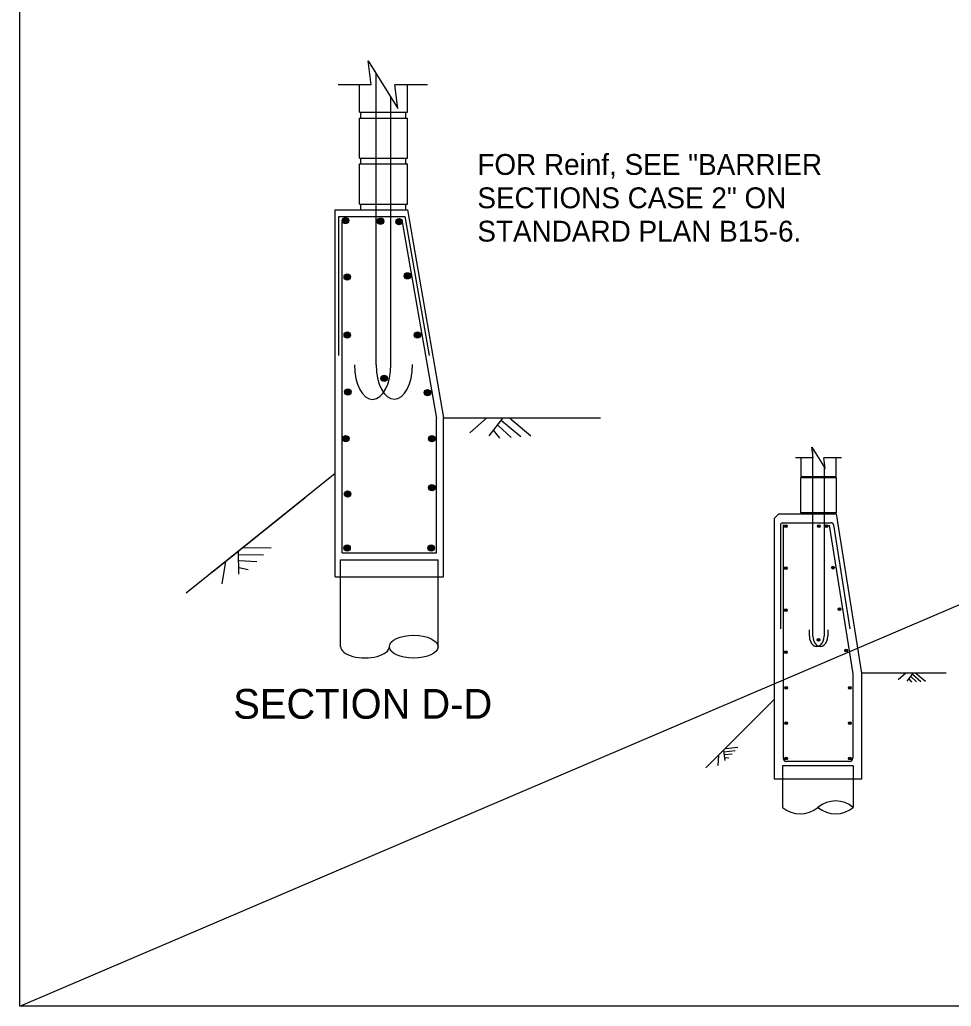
# Model space of a CAD drawing. Extents: x -1000 to -682, y 415 to 503.
# Drawn here: x -817.43 to -799.87, y 448.62 to 467.22 of the extents above; entities that cross this region are included whole.
import ezdxf

# ---------------------------------------------------------------- set-up
doc = ezdxf.new("R2010")
doc.units = 0
doc.layers.add('tcd_NO-PLOT', color=7, linetype='Continuous')

msp = doc.modelspace()

# ---------------------------------------------------------------- linework, layer by layer
at = {"layer": 'tcd_NO-PLOT'}
for p, q in [((-817.429, 448.616), (-689.34, 503.409)), ((-810.711, 460.712), (-810.711, 466.199)), ((-810.807, 465.992), (-811.425, 465.992)), ((-811.025, 465.474), (-811.025, 465.992)), ((-809.74, 465.992), (-810.358, 465.992)), ((-810.121, 465.474), (-810.121, 465.992)), ((-810.435, 460.715), (-810.435, 465.756)), ((-811.025, 465.474), (-810.121, 465.474)), ((-810.997, 465.365), (-810.997, 465.474)), ((-810.149, 465.365), (-810.149, 465.474)), ((-811.025, 465.365), (-810.121, 465.365)), ((-811.025, 464.608), (-811.025, 465.365)), ((-810.121, 464.608), (-810.121, 465.365)), ((-811.025, 464.608), (-810.121, 464.608)), ((-810.997, 464.5), (-810.997, 464.608)), ((-810.149, 464.5), (-810.149, 464.608)), ((-811.025, 464.5), (-810.121, 464.5)), ((-811.025, 463.743), (-811.025, 464.5)), ((-810.121, 463.743), (-810.121, 464.5)), ((-811.485, 463.635), (-810.121, 463.635)), ((-811.485, 456.712), (-811.485, 463.635)), ((-811.025, 463.743), (-810.121, 463.743)), ((-810.997, 463.635), (-810.997, 463.743)), ((-810.149, 463.635), (-810.149, 463.743)), ((-810.121, 463.635), (-809.439, 459.711)), ((-811.417, 463.506), (-810.167, 463.506)), ((-811.417, 460.887), (-811.417, 463.506)), ((-811.35, 457.163), (-811.35, 463.407)), ((-810.218, 463.408), (-809.574, 459.701)), ((-810.167, 463.506), (-809.712, 460.887)), ((-809.574, 457.163), (-809.574, 459.701)), ((-809.439, 456.712), (-809.439, 459.711)), ((-809.439, 456.712), (-809.439, 459.711)), ((-809.439, 459.711), (-806.482, 459.711)), ((-808.625, 459.712), (-808.945, 459.427)), ((-808.945, 459.711), (-806.699, 459.711)), ((-808.321, 459.71), (-808.585, 459.374)), ((-808.198, 459.709), (-807.793, 459.375)), ((-808.413, 459.567), (-808.166, 459.342)), ((-808.347, 459.66), (-807.985, 459.362)), ((-808.501, 459.47), (-808.385, 459.328)), ((-802.472, 458.956), (-802.803, 458.956)), ((-802.705, 458.956), (-802.705, 458.607)), ((-802.476, 455.597), (-802.476, 459.089)), ((-801.941, 458.956), (-802.272, 458.956)), ((-802.039, 458.607), (-802.039, 458.956)), ((-802.268, 458.822), (-802.268, 455.597)), ((-811.485, 458.661), (-814.29, 456.408)), ((-802.705, 458.607), (-802.039, 458.607)), ((-802.705, 458.586), (-802.039, 458.586)), ((-802.705, 457.92), (-802.705, 458.586)), ((-802.684, 458.586), (-802.684, 458.607)), ((-802.684, 458.586), (-802.684, 458.607)), ((-802.059, 458.586), (-802.059, 458.607)), ((-802.059, 458.586), (-802.059, 458.607)), ((-802.039, 458.586), (-802.039, 457.92)), ((-813.8, 456.802), (-812.048, 458.208)), ((-803.205, 457.815), (-803.122, 457.899)), ((-803.122, 457.899), (-802.039, 457.899)), ((-802.039, 457.92), (-802.705, 457.92)), ((-802.684, 457.899), (-802.684, 457.92)), ((-802.059, 457.899), (-802.059, 457.92)), ((-802.039, 457.899), (-801.559, 454.899)), ((-803.205, 457.815), (-803.205, 452.899)), ((-803.091, 457.69), (-803.091, 455.732)), ((-803.049, 457.732), (-802.132, 457.732)), ((-803.039, 457.694), (-803.039, 453.295)), ((-802.171, 457.688), (-801.726, 454.885)), ((-802.091, 457.697), (-801.779, 455.732)), ((-813.215, 457.267), (-812.691, 457.261)), ((-813.312, 457.191), (-813.308, 456.764)), ((-813.301, 457.136), (-812.832, 457.13)), ((-811.35, 457.163), (-809.574, 457.163)), ((-813.55, 457.003), (-813.622, 456.58)), ((-813.302, 456.892), (-813.123, 456.854)), ((-813.294, 457.022), (-812.961, 457.001)), ((-811.382, 457.036), (-809.542, 457.036)), ((-811.382, 456.71), (-811.382, 457.032)), ((-809.542, 456.713), (-809.542, 457.036)), ((-811.485, 456.712), (-809.439, 456.712)), ((-811.382, 455.396), (-811.382, 456.713)), ((-809.542, 455.395), (-809.542, 456.712)), ((-809.542, 456.328), (-809.542, 456.712)), ((-802.545, 455.597), (-802.545, 455.716)), ((-802.199, 455.716), (-802.199, 455.597)), ((-801.726, 454.885), (-801.726, 453.295)), ((-799.966, 454.899), (-801.559, 454.899)), ((-801.559, 454.899), (-801.559, 452.899)), ((-800.727, 454.899), (-800.87, 454.772)), ((-800.592, 454.898), (-800.709, 454.749)), ((-800.603, 454.876), (-800.442, 454.743)), ((-800.537, 454.898), (-800.357, 454.749)), ((-800.672, 454.792), (-800.62, 454.728)), ((-800.633, 454.835), (-800.523, 454.734)), ((-804.493, 453.111), (-803.205, 454.399)), ((-804.161, 453.44), (-804.139, 453.252)), ((-804.154, 453.416), (-803.946, 453.436)), ((-804.145, 453.366), (-803.997, 453.373)), ((-804.122, 453.479), (-803.89, 453.501)), ((-804.258, 453.345), (-804.269, 453.155)), ((-804.143, 453.308), (-804.062, 453.3)), ((-801.789, 453.232), (-802.976, 453.232)), ((-803.049, 453.149), (-803.049, 452.899)), ((-801.716, 453.149), (-803.049, 453.149)), ((-801.716, 453.149), (-801.716, 452.899)), ((-801.559, 452.899), (-803.205, 452.899)), ((-803.049, 452.899), (-803.049, 452.366)), ((-801.716, 452.899), (-801.716, 452.366))]:
    msp.add_line(p, q, dxfattribs=at)
msp.add_lwpolyline([(-817.429, 503.409), (-689.34, 503.409), (-689.34, 448.616), (-817.429, 448.616)], close=True, dxfattribs=at)
for points in [[(-810.807, 465.992), (-810.863, 466.441), (-810.301, 465.543), (-810.358, 465.992)], [(-802.472, 458.956), (-802.497, 459.156), (-802.247, 458.756), (-802.272, 458.956)]]:
    msp.add_lwpolyline(points, dxfattribs=at)
for centre, radius in [((-802.987, 457.668), 0.026), ((-802.987, 457.668), 0.0208), ((-802.987, 457.668), 0.0156), ((-802.987, 457.668), 0.0104), ((-802.987, 457.668), 0.00521), ((-802.367, 457.668), 0.026), ((-802.367, 457.668), 0.0208), ((-802.367, 457.668), 0.0156), ((-802.367, 457.668), 0.0104), ((-802.367, 457.668), 0.00521), ((-802.223, 457.668), 0.026), ((-802.223, 457.668), 0.0208), ((-802.223, 457.668), 0.0156), ((-802.223, 457.668), 0.0104), ((-802.223, 457.668), 0.00521), ((-802.987, 456.877), 0.026), ((-802.987, 456.877), 0.0208), ((-802.987, 456.877), 0.0156), ((-802.987, 456.877), 0.0104), ((-802.099, 456.886), 0.026), ((-802.099, 456.886), 0.0208), ((-802.099, 456.886), 0.0156), ((-802.099, 456.886), 0.0104), ((-802.099, 456.886), 0.00521), ((-802.987, 456.877), 0.00521), ((-802.987, 456.085), 0.026), ((-802.987, 456.085), 0.0208), ((-802.987, 456.085), 0.0156), ((-802.987, 456.085), 0.0104), ((-802.987, 456.085), 0.00521), ((-801.975, 456.104), 0.026), ((-801.975, 456.104), 0.0208), ((-801.975, 456.104), 0.0156), ((-801.975, 456.104), 0.0104), ((-801.975, 456.104), 0.00521), ((-802.372, 455.527), 0.026), ((-802.372, 455.527), 0.0208), ((-802.372, 455.527), 0.0156), ((-802.372, 455.527), 0.0104), ((-802.372, 455.527), 0.00521), ((-802.987, 455.293), 0.026), ((-802.987, 455.293), 0.0208), ((-802.987, 455.293), 0.0156), ((-802.987, 455.293), 0.0104), ((-802.987, 455.293), 0.00521), ((-801.851, 455.323), 0.026), ((-801.851, 455.323), 0.0208), ((-801.851, 455.323), 0.0156), ((-801.851, 455.323), 0.0104), ((-801.851, 455.323), 0.00521), ((-802.984, 454.62), 0.026), ((-802.984, 454.62), 0.0208), ((-802.984, 454.62), 0.0156), ((-802.984, 454.62), 0.0104), ((-802.984, 454.62), 0.00521), ((-801.781, 454.62), 0.026), ((-801.781, 454.62), 0.0208), ((-801.781, 454.62), 0.0156), ((-801.781, 454.62), 0.0104), ((-801.781, 454.62), 0.00521), ((-802.984, 453.954), 0.026), ((-802.984, 453.954), 0.0208), ((-802.984, 453.954), 0.0156), ((-802.984, 453.954), 0.0104), ((-802.984, 453.954), 0.00521), ((-801.781, 453.954), 0.026), ((-801.781, 453.954), 0.0208), ((-801.781, 453.954), 0.0156), ((-801.781, 453.954), 0.0104), ((-801.781, 453.954), 0.00521), ((-802.984, 453.287), 0.026), ((-802.984, 453.287), 0.0208), ((-802.984, 453.287), 0.0156), ((-802.984, 453.287), 0.0104), ((-802.984, 453.287), 0.00521), ((-801.781, 453.287), 0.026), ((-801.781, 453.287), 0.0208), ((-801.781, 453.287), 0.0156), ((-801.781, 453.287), 0.0104), ((-801.781, 453.287), 0.00521)]:
    msp.add_circle(centre, radius, dxfattribs=at)
for centre, radius, start, end in [((-803.049, 457.69), 0.0417, 90, 180), ((-802.132, 457.69), 0.0417, 9.4623, 90), ((-802.976, 453.295), 0.0625, 180, 270), ((-801.789, 453.295), 0.0625, 270, 0), ((-802.049, 451.968), 0.519, 50.0711, 129.9289), ((-802.716, 452.764), 0.519, 230.0711, 309.9289), ((-802.049, 452.764), 0.519, 230.0711, 309.9289)]:
    msp.add_arc(centre, radius, start, end, dxfattribs=at)
for centre, major_axis, ratio in [((-811.289, 463.431), (0.0615, 0), 0.956995), ((-811.289, 463.431), (0.0584, 0), 0.956995), ((-811.289, 463.431), (0.0554, 0), 0.956995), ((-811.289, 463.431), (0.0523, 0), 0.956995), ((-811.289, 463.431), (0.0492, 0), 0.956995), ((-811.289, 463.431), (0.0461, 0), 0.956995), ((-811.289, 463.431), (0.0431, 0), 0.956995), ((-811.289, 463.431), (0.04, 0), 0.956995), ((-811.289, 463.431), (0.0369, 0), 0.956995), ((-811.289, 463.431), (0.0338, 0), 0.956995), ((-811.289, 463.431), (0.0308, 0), 0.956995), ((-811.289, 463.431), (0.0277, 0), 0.956995), ((-811.289, 463.431), (0.0246, 0), 0.956995), ((-811.289, 463.431), (0.0215, 0), 0.956995), ((-811.289, 463.431), (0.0185, 0), 0.956995), ((-811.289, 463.431), (0.0154, 0), 0.956995), ((-811.289, 463.431), (0.0123, 0), 0.956995), ((-810.627, 463.421), (0.0615, 0), 0.956995), ((-810.627, 463.421), (0.0584, 0), 0.956995), ((-810.627, 463.421), (0.0554, 0), 0.956995), ((-810.627, 463.421), (0.0523, 0), 0.956995), ((-810.627, 463.421), (0.0492, 0), 0.956995), ((-810.627, 463.421), (0.0461, 0), 0.956995), ((-810.627, 463.421), (0.0431, 0), 0.956995), ((-810.627, 463.421), (0.04, 0), 0.956995), ((-810.627, 463.421), (0.0369, 0), 0.956995), ((-810.627, 463.421), (0.0338, 0), 0.956995), ((-810.627, 463.421), (0.0308, 0), 0.956995), ((-810.627, 463.421), (0.0277, 0), 0.956995), ((-810.627, 463.421), (0.0246, 0), 0.956995), ((-810.627, 463.421), (0.0215, 0), 0.956995), ((-810.627, 463.421), (0.0185, 0), 0.956995), ((-810.627, 463.421), (0.0154, 0), 0.956995), ((-810.627, 463.421), (0.0123, 0), 0.956995), ((-810.279, 463.41), (0.0615, 0), 0.956995), ((-810.279, 463.41), (0.0584, 0), 0.956995), ((-810.279, 463.41), (0.0554, 0), 0.956995), ((-810.279, 463.41), (0.0523, 0), 0.956995), ((-810.279, 463.41), (0.0492, 0), 0.956995), ((-810.279, 463.41), (0.0461, 0), 0.956995), ((-810.279, 463.41), (0.0431, 0), 0.956995), ((-810.279, 463.41), (0.04, 0), 0.956995), ((-810.279, 463.41), (0.0369, 0), 0.956995), ((-810.279, 463.41), (0.0338, 0), 0.956995), ((-810.279, 463.41), (0.0308, 0), 0.956995), ((-810.279, 463.41), (0.0277, 0), 0.956995), ((-810.279, 463.41), (0.0246, 0), 0.956995), ((-810.279, 463.41), (0.0215, 0), 0.956995), ((-810.279, 463.41), (0.0185, 0), 0.956995), ((-810.279, 463.41), (0.0154, 0), 0.956995), ((-810.279, 463.41), (0.0123, 0), 0.956995), ((-811.255, 462.368), (0.0615, 0), 0.956995), ((-811.255, 462.368), (0.0584, 0), 0.956995), ((-811.255, 462.368), (0.0554, 0), 0.956995), ((-811.255, 462.368), (0.0523, 0), 0.956995), ((-811.255, 462.368), (0.0492, 0), 0.956995), ((-811.255, 462.368), (0.0461, 0), 0.956995), ((-811.255, 462.368), (0.0431, 0), 0.956995), ((-811.255, 462.368), (0.04, 0), 0.956995), ((-811.255, 462.368), (0.0369, 0), 0.956995), ((-811.255, 462.368), (0.0338, 0), 0.956995), ((-811.255, 462.368), (0.0308, 0), 0.956995), ((-811.255, 462.368), (0.0277, 0), 0.956995), ((-811.255, 462.368), (0.0246, 0), 0.956995), ((-811.255, 462.368), (0.0215, 0), 0.956995), ((-811.255, 462.368), (0.0185, 0), 0.956995), ((-811.255, 462.368), (0.0154, 0), 0.956995), ((-811.255, 462.368), (0.0123, 0), 0.956995), ((-810.122, 462.39), (0.0615, 0), 0.956995), ((-810.122, 462.39), (0.0584, 0), 0.956995), ((-810.122, 462.39), (0.0554, 0), 0.956995), ((-810.122, 462.39), (0.0523, 0), 0.956995), ((-810.122, 462.39), (0.0492, 0), 0.956995), ((-810.122, 462.39), (0.0461, 0), 0.956995), ((-810.122, 462.39), (0.0431, 0), 0.956995), ((-810.122, 462.39), (0.04, 0), 0.956995), ((-810.122, 462.39), (0.0369, 0), 0.956995), ((-810.122, 462.39), (0.0338, 0), 0.956995), ((-810.122, 462.39), (0.0308, 0), 0.956995), ((-810.122, 462.39), (0.0277, 0), 0.956995), ((-810.122, 462.39), (0.0246, 0), 0.956995), ((-810.122, 462.39), (0.0215, 0), 0.956995), ((-810.122, 462.39), (0.0185, 0), 0.956995), ((-810.122, 462.39), (0.0154, 0), 0.956995), ((-810.122, 462.39), (0.0123, 0), 0.956995), ((-811.255, 461.273), (0.0615, 0), 0.956995), ((-811.255, 461.273), (0.0584, 0), 0.956995), ((-811.255, 461.273), (0.0554, 0), 0.956995), ((-811.255, 461.273), (0.0523, 0), 0.956995), ((-811.255, 461.273), (0.0492, 0), 0.956995), ((-811.255, 461.273), (0.0461, 0), 0.956995), ((-811.255, 461.273), (0.0431, 0), 0.956995), ((-811.255, 461.273), (0.04, 0), 0.956995), ((-811.255, 461.273), (0.0369, 0), 0.956995), ((-811.255, 461.273), (0.0338, 0), 0.956995), ((-811.255, 461.273), (0.0308, 0), 0.956995), ((-811.255, 461.273), (0.0277, 0), 0.956995), ((-811.255, 461.273), (0.0246, 0), 0.956995), ((-811.255, 461.273), (0.0215, 0), 0.956995), ((-811.255, 461.273), (0.0185, 0), 0.956995), ((-811.255, 461.273), (0.0154, 0), 0.956995), ((-811.255, 461.273), (0.0123, 0), 0.956995), ((-809.931, 461.273), (0.0615, 0), 0.956995), ((-809.931, 461.273), (0.0584, 0), 0.956995), ((-809.931, 461.273), (0.0554, 0), 0.956995), ((-809.931, 461.273), (0.0523, 0), 0.956995), ((-809.931, 461.273), (0.0492, 0), 0.956995), ((-809.931, 461.273), (0.0461, 0), 0.956995), ((-809.931, 461.273), (0.0431, 0), 0.956995), ((-809.931, 461.273), (0.04, 0), 0.956995), ((-809.931, 461.273), (0.0369, 0), 0.956995), ((-809.931, 461.273), (0.0338, 0), 0.956995), ((-809.931, 461.273), (0.0308, 0), 0.956995), ((-809.931, 461.273), (0.0277, 0), 0.956995), ((-809.931, 461.273), (0.0246, 0), 0.956995), ((-809.931, 461.273), (0.0215, 0), 0.956995), ((-809.931, 461.273), (0.0185, 0), 0.956995), ((-809.931, 461.273), (0.0154, 0), 0.956995), ((-809.931, 461.273), (0.0123, 0), 0.956995), ((-810.56, 460.456), (0.0615, 0), 0.956995), ((-810.56, 460.456), (0.0584, 0), 0.956995), ((-810.56, 460.456), (0.0554, 0), 0.956995), ((-810.56, 460.456), (0.0523, 0), 0.956995), ((-810.56, 460.456), (0.0492, 0), 0.956995), ((-810.56, 460.456), (0.0461, 0), 0.956995), ((-810.56, 460.456), (0.0431, 0), 0.956995), ((-810.56, 460.456), (0.04, 0), 0.956995), ((-810.56, 460.456), (0.0369, 0), 0.956995), ((-810.56, 460.456), (0.0338, 0), 0.956995), ((-810.56, 460.456), (0.0308, 0), 0.956995), ((-810.56, 460.456), (0.0277, 0), 0.956995), ((-810.56, 460.456), (0.0246, 0), 0.956995), ((-810.56, 460.456), (0.0215, 0), 0.956995), ((-810.56, 460.456), (0.0185, 0), 0.956995), ((-810.56, 460.456), (0.0154, 0), 0.956995), ((-810.56, 460.456), (0.0123, 0), 0.956995), ((-811.244, 460.199), (0.0615, 0), 0.956995), ((-811.244, 460.199), (0.0584, 0), 0.956995), ((-811.244, 460.199), (0.0554, 0), 0.956995), ((-811.244, 460.199), (0.0523, 0), 0.956995), ((-811.244, 460.199), (0.0492, 0), 0.956995), ((-811.244, 460.199), (0.0461, 0), 0.956995), ((-811.244, 460.199), (0.0431, 0), 0.956995), ((-811.244, 460.199), (0.04, 0), 0.956995), ((-809.741, 460.188), (0.0615, 0), 0.956995), ((-809.741, 460.188), (0.0584, 0), 0.956995), ((-809.741, 460.188), (0.0554, 0), 0.956995), ((-809.741, 460.188), (0.0523, 0), 0.956995), ((-809.741, 460.188), (0.0492, 0), 0.956995), ((-811.244, 460.199), (0.0369, 0), 0.956995), ((-811.244, 460.199), (0.0338, 0), 0.956995), ((-811.244, 460.199), (0.0308, 0), 0.956995), ((-811.244, 460.199), (0.0277, 0), 0.956995), ((-811.244, 460.199), (0.0246, 0), 0.956995), ((-811.244, 460.199), (0.0215, 0), 0.956995), ((-811.244, 460.199), (0.0185, 0), 0.956995), ((-811.244, 460.199), (0.0154, 0), 0.956995), ((-811.244, 460.199), (0.0123, 0), 0.956995), ((-809.741, 460.188), (0.0461, 0), 0.956995), ((-809.741, 460.188), (0.0431, 0), 0.956995), ((-809.741, 460.188), (0.04, 0), 0.956995), ((-809.741, 460.188), (0.0369, 0), 0.956995), ((-809.741, 460.188), (0.0338, 0), 0.956995), ((-809.741, 460.188), (0.0308, 0), 0.956995), ((-809.741, 460.188), (0.0277, 0), 0.956995), ((-809.741, 460.188), (0.0246, 0), 0.956995), ((-809.741, 460.188), (0.0215, 0), 0.956995), ((-809.741, 460.188), (0.0185, 0), 0.956995), ((-809.741, 460.188), (0.0154, 0), 0.956995), ((-809.741, 460.188), (0.0123, 0), 0.956995), ((-811.281, 459.319), (0.0615, 0), 0.956995), ((-811.281, 459.319), (0.0584, 0), 0.956995), ((-811.281, 459.319), (0.0554, 0), 0.956995), ((-811.281, 459.319), (0.0523, 0), 0.956995), ((-811.281, 459.319), (0.0492, 0), 0.956995), ((-811.281, 459.319), (0.0461, 0), 0.956995), ((-811.281, 459.319), (0.0431, 0), 0.956995), ((-811.281, 459.319), (0.04, 0), 0.956995), ((-811.281, 459.319), (0.0369, 0), 0.956995), ((-811.281, 459.319), (0.0338, 0), 0.956995), ((-811.281, 459.319), (0.0308, 0), 0.956995), ((-811.281, 459.319), (0.0277, 0), 0.956995), ((-811.281, 459.319), (0.0246, 0), 0.956995), ((-811.281, 459.319), (0.0215, 0), 0.956995), ((-811.281, 459.319), (0.0185, 0), 0.956995), ((-811.281, 459.319), (0.0154, 0), 0.956995), ((-811.281, 459.319), (0.0123, 0), 0.956995), ((-809.662, 459.318), (0.0615, 0), 0.956995), ((-809.662, 459.318), (0.0584, 0), 0.956995), ((-809.662, 459.318), (0.0554, 0), 0.956995), ((-809.662, 459.318), (0.0523, 0), 0.956995), ((-809.662, 459.318), (0.0492, 0), 0.956995), ((-809.662, 459.318), (0.0461, 0), 0.956995), ((-809.662, 459.318), (0.0431, 0), 0.956995), ((-809.662, 459.318), (0.04, 0), 0.956995), ((-809.662, 459.318), (0.0369, 0), 0.956995), ((-809.662, 459.318), (0.0338, 0), 0.956995), ((-809.662, 459.318), (0.0308, 0), 0.956995), ((-809.662, 459.318), (0.0277, 0), 0.956995), ((-809.662, 459.318), (0.0246, 0), 0.956995), ((-809.662, 459.318), (0.0215, 0), 0.956995), ((-809.662, 459.318), (0.0185, 0), 0.956995), ((-809.662, 459.318), (0.0154, 0), 0.956995), ((-809.662, 459.318), (0.0123, 0), 0.956995), ((-809.662, 458.394), (0.0615, 0), 0.956995), ((-809.662, 458.394), (0.0584, 0), 0.956995), ((-809.662, 458.394), (0.0554, 0), 0.956995), ((-809.662, 458.394), (0.0523, 0), 0.956995), ((-809.662, 458.394), (0.0492, 0), 0.956995), ((-809.662, 458.394), (0.0461, 0), 0.956995), ((-809.662, 458.394), (0.0431, 0), 0.956995), ((-809.662, 458.394), (0.04, 0), 0.956995), ((-809.662, 458.394), (0.0369, 0), 0.956995), ((-809.662, 458.394), (0.0338, 0), 0.956995), ((-809.662, 458.394), (0.0308, 0), 0.956995), ((-809.662, 458.394), (0.0277, 0), 0.956995), ((-809.662, 458.394), (0.0246, 0), 0.956995), ((-809.662, 458.394), (0.0215, 0), 0.956995), ((-809.662, 458.394), (0.0185, 0), 0.956995), ((-809.662, 458.394), (0.0154, 0), 0.956995), ((-809.662, 458.394), (0.0123, 0), 0.956995), ((-811.248, 458.277), (0.0615, 0), 0.956995), ((-811.248, 458.277), (0.0584, 0), 0.956995), ((-811.248, 458.277), (0.0554, 0), 0.956995), ((-811.248, 458.277), (0.0523, 0), 0.956995), ((-811.248, 458.277), (0.0492, 0), 0.956995), ((-811.248, 458.277), (0.0461, 0), 0.956995), ((-811.248, 458.277), (0.0431, 0), 0.956995), ((-811.248, 458.277), (0.04, 0), 0.956995), ((-811.248, 458.277), (0.0369, 0), 0.956995), ((-811.248, 458.277), (0.0338, 0), 0.956995), ((-811.248, 458.277), (0.0308, 0), 0.956995), ((-811.248, 458.277), (0.0277, 0), 0.956995), ((-811.248, 458.277), (0.0246, 0), 0.956995), ((-811.248, 458.277), (0.0215, 0), 0.956995), ((-811.248, 458.277), (0.0185, 0), 0.956995), ((-811.248, 458.277), (0.0154, 0), 0.956995), ((-811.248, 458.277), (0.0123, 0), 0.956995), ((-811.259, 457.257), (0.0615, 0), 0.956995), ((-811.259, 457.257), (0.0584, 0), 0.956995), ((-811.259, 457.257), (0.0554, 0), 0.956995), ((-811.259, 457.257), (0.0523, 0), 0.956995), ((-811.259, 457.257), (0.0492, 0), 0.956995), ((-811.259, 457.257), (0.0461, 0), 0.956995), ((-811.259, 457.257), (0.0431, 0), 0.956995), ((-811.259, 457.257), (0.04, 0), 0.956995), ((-811.259, 457.257), (0.0369, 0), 0.956995), ((-811.259, 457.257), (0.0338, 0), 0.956995), ((-811.259, 457.257), (0.0308, 0), 0.956995), ((-811.259, 457.257), (0.0277, 0), 0.956995), ((-811.259, 457.257), (0.0246, 0), 0.956995), ((-811.259, 457.257), (0.0215, 0), 0.956995), ((-811.259, 457.257), (0.0185, 0), 0.956995), ((-811.259, 457.257), (0.0154, 0), 0.956995), ((-811.259, 457.257), (0.0123, 0), 0.956995), ((-809.673, 457.257), (0.0615, 0), 0.956995), ((-809.673, 457.257), (0.0584, 0), 0.956995), ((-809.673, 457.257), (0.0554, 0), 0.956995), ((-809.673, 457.257), (0.0523, 0), 0.956995), ((-809.673, 457.257), (0.0492, 0), 0.956995), ((-809.673, 457.257), (0.0461, 0), 0.956995), ((-809.673, 457.257), (0.0431, 0), 0.956995), ((-809.673, 457.257), (0.04, 0), 0.956995), ((-809.673, 457.257), (0.0369, 0), 0.956995), ((-809.673, 457.257), (0.0338, 0), 0.956995), ((-809.673, 457.257), (0.0308, 0), 0.956995), ((-809.673, 457.257), (0.0277, 0), 0.956995), ((-809.673, 457.257), (0.0246, 0), 0.956995), ((-809.673, 457.257), (0.0215, 0), 0.956995), ((-809.673, 457.257), (0.0185, 0), 0.956995), ((-809.673, 457.257), (0.0154, 0), 0.956995), ((-809.673, 457.257), (0.0123, 0), 0.956995), ((-810.002, 455.396), (-0.46, 0.001), 0.466826)]:
    msp.add_ellipse(centre, major_axis=major_axis, ratio=ratio, dxfattribs=at)
for centre, major_axis, ratio, start_param, end_param in [((-810.777, 460.715), (0, 0.655), 0.522469, 1.578577, 4.712148), ((-810.369, 460.717), (0, 0.655), 0.522469, 1.578577, 4.712148), ((-802.406, 455.597), (0, 0.198), 0.7, 1.570796, 4.712389), ((-802.338, 455.597), (0, -0.198), 0.7, 4.712389, 7.853982), ((-810.922, 455.398), (-0.46, 0.001), 0.466826, 6.28092, 9.426805)]:
    msp.add_ellipse(centre, major_axis=major_axis, ratio=ratio, start_param=start_param, end_param=end_param, dxfattribs=at)

# ---------------------------------------------------------------- texts
for s, height, p in [('FOR Reinf, SEE "BARRIER', 0.39317, (-808.803, 464.293)), ('SECTIONS CASE 2" ON', 0.39317, (-808.803, 463.664)), ('STANDARD PLAN B15-6.', 0.39317, (-808.803, 463.035)), ('SECTION D-D', 0.56168, (-813.404, 454.038))]:
    msp.add_text(s, height=height, dxfattribs=at).set_placement(p)

doc.saveas('drawing.dxf')
